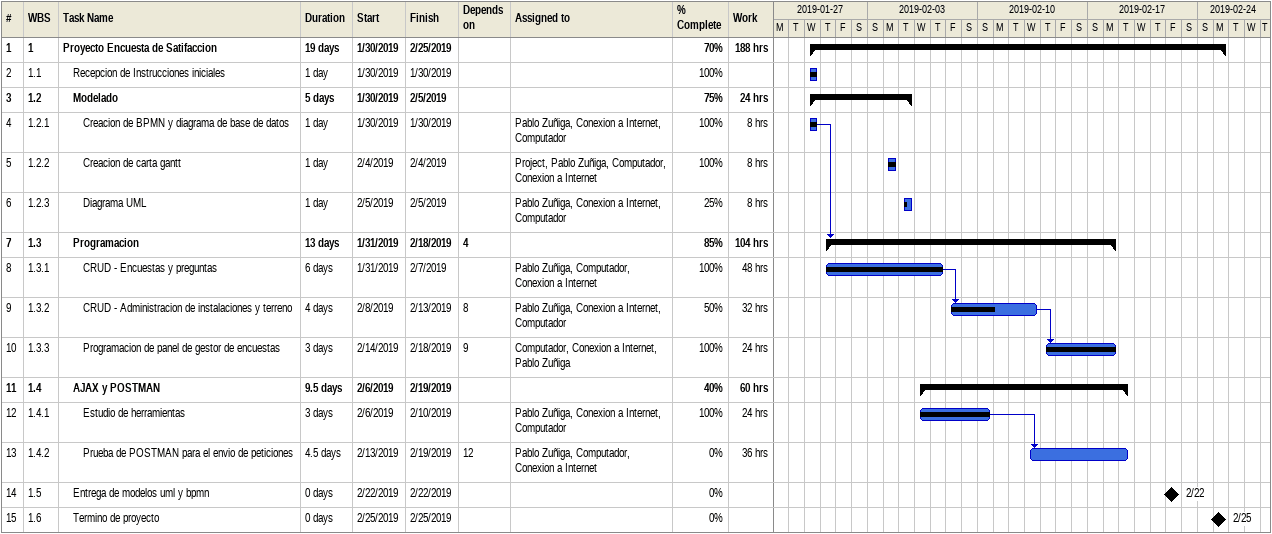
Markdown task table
| ID | WBS | Task | Duration | Start | Finish | Predecessors | Resources | % complete | Work (h) |
|---|---|---|---|---|---|---|---|---|---|
| 1 | 1 | **Proyecto Encuesta de Satifaccion** | 19d | 2019-01-30 | 2019-02-25 |  |  | 70 | 188 |
| 2 | 1.1 | Recepcion de Instrucciones iniciales | 1d | 2019-01-30 | 2019-01-30 |  |  | 100 |  |
| 3 | 1.2 | **Modelado** | 5d | 2019-01-30 | 2019-02-05 |  |  | 75 | 24 |
| 4 | 1.2.1 | Creacion de BPMN y diagrama de base de datos | 1d | 2019-01-30 | 2019-01-30 |  | Pablo Zuñiga, Conexion a Internet, Computador | 100 | 8 |
| 5 | 1.2.2 | Creacion de carta gantt | 1d | 2019-02-04 | 2019-02-04 |  | Project, Pablo Zuñiga, Computador, Conexion a Internet | 100 | 8 |
| 6 | 1.2.3 | Diagrama UML | 1d | 2019-02-05 | 2019-02-05 |  | Pablo Zuñiga, Conexion a Internet, Computador | 25 | 8 |
| 7 | 1.3 | **Programacion** | 13d | 2019-01-31 | 2019-02-18 | 4 |  | 85 | 104 |
| 8 | 1.3.1 | CRUD - Encuestas y preguntas | 6d | 2019-01-31 | 2019-02-07 |  | Pablo Zuñiga, Computador, Conexion a Internet | 100 | 48 |
| 9 | 1.3.2 | CRUD - Administracion de instalaciones y terreno | 4d | 2019-02-08 | 2019-02-13 | 8 | Pablo Zuñiga, Conexion a Internet, Computador | 50 | 32 |
| 10 | 1.3.3 | Programacion de panel de gestor de encuestas | 3d | 2019-02-14 | 2019-02-18 | 9 | Computador, Conexion a Internet, Pablo Zuñiga | 100 | 24 |
| 11 | 1.4 | **AJAX y POSTMAN** | 9.5d | 2019-02-06 | 2019-02-19 |  |  | 40 | 60 |
| 12 | 1.4.1 | Estudio de herramientas | 3d | 2019-02-06 | 2019-02-10 |  | Pablo Zuñiga, Conexion a Internet, Computador | 100 | 24 |
| 13 | 1.4.2 | Prueba de POSTMAN para el envio de peticiones | 4.5d | 2019-02-13 | 2019-02-19 | 12 | Pablo Zuñiga, Computador, Conexion a Internet | 0 | 36 |
| 14 | 1.5 | Entrega de modelos uml y bpmn | 0d | 2019-02-22 | 2019-02-22 |  |  | 0 |  |
| 15 | 1.6 | Termino de proyecto | 0d | 2019-02-25 | 2019-02-25 |  |  | 0 |  |
